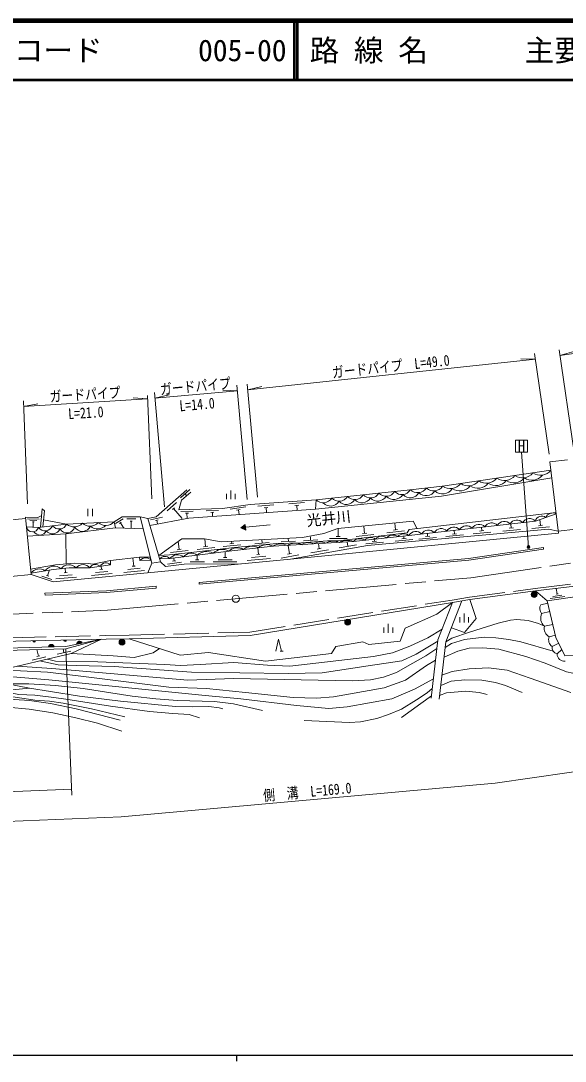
# Model space of a CAD drawing. Units: millimetres, scale not verified. Extents: x 40000 to 680000, y 20000 to 380000.
# Drawn here: x 131551 to 223591, y 204000 to 380000 of the extents above; entities that cross this region are included whole.
import ezdxf
from ezdxf.enums import TextEntityAlignment as Align

# ---------------------------------------------------------------- set-up
doc = ezdxf.new("R2010")
doc.units = ezdxf.units.MM
doc.header["$LTSCALE"] = 1000
doc.linetypes.add('CHAIN', pattern=[18.5, 12, -1.5, 3.5, -1.5])
doc.linetypes.add('DASHED', pattern=[7.5, 6, -1.5])
for name, color, linetype, lineweight in [('M-BGD', 7, 'Continuous', 13), ('M-BMK', 2, 'CHAIN', 13), ('M-BMK-SRVR', 3, 'Continuous', 13), ('M-STR-HTXT', 7, 'Continuous', 13), ('M-STR-STRC', 7, 'Continuous', 13), ('M-TTL', 2, 'Continuous', 140), ('M-TTL-BAND', 7, 'Continuous', 25), ('M-TTL-LINE', 7, 'Continuous', 50)]:
    doc.layers.add(name, color=color, linetype=linetype, lineweight=lineweight)
doc.layers.add('M-BMK-HTXT', color=7, linetype='Continuous')
doc.layers.add('M-TTL-TXT', color=7, linetype='Continuous')
doc.styles.add('ＭＳ ゴシック', font='')
doc.styles.get('ＭＳ ゴシック').set_extended_font_data('MS Gothic')

msp = doc.modelspace()

# ---------------------------------------------------------------- hatches: boundary and pattern name
at = {"layer": 'M-BGD'}
for points in [[(169472, 294812), (168726, 294235), (169571, 293817)], [(217845, 282943, -0.41421), (218345, 283443, -0.41421), (218845, 282943, -1)], [(186312, 278279, -0.41421), (186812, 278779, -0.41421), (187312, 278279, -1)], [(133995, 275130, -0.4608), (133800, 274890, -0.4608), (133594, 275121)], [(139234, 275242, -0.4608), (139038, 275003, -0.4608), (138832, 275234)], [(140974, 274536, -0.82183), (141945, 274729)], [(148165, 274882, -0.41421), (148665, 275382, -0.41421), (149165, 274882, -1)], [(136227, 274091, -0.82183), (137217, 274119)]]:
    msp.add_hatch(color=256, dxfattribs=at).paths.add_polyline_path(points)
at = {"layer": 'M-STR-HTXT'}
msp.add_hatch(color=256, dxfattribs=at).paths.add_polyline_path([(217609, 291103, -1), (217169, 290864, -0.41421), (217269, 291203, -0.41421)])

# ---------------------------------------------------------------- linework, layer by layer
at = {"layer": 'M-BGD', "linetype": 'DASHED'}
for p, q in [((223983, 305741), (221005, 305379)), ((129420, 295508), (132367, 295798)), ((153013, 295824), (151757, 296071)), ((225406, 294026), (222428, 293664)), ((153725, 288246), (155181, 288463)), ((129841, 285990), (133300, 286317))]:
    msp.add_line(p, q, dxfattribs=at)
at = {"layer": 'M-BGD'}
for p, q in [((222468, 293336), (221005, 305379)), ((160107, 300686), (158529, 299301)), ((159318, 299994), (159590, 299684)), ((166312, 299052), (166312, 299952)), ((167062, 299052), (167062, 300552)), ((167812, 299052), (167812, 299952)), ((157848, 298504), (156270, 297118)), ((157540, 297634), (157172, 297311)), ((157356, 297473), (158840, 295782)), ((169623, 297765), (166950, 297382)), ((174335, 298103), (171642, 297905)), ((173329, 297668), (172700, 297622)), ((173015, 297645), (173076, 296802)), ((179539, 298485), (176846, 298287)), ((178533, 298050), (177904, 298004)), ((178219, 298027), (178281, 297173)), ((133300, 286317), (132345, 296020)), ((134673, 295718), (132674, 295771)), ((135188, 297430), (134900, 294332)), ((135188, 297430), (135544, 297119)), ((135544, 297119), (135289, 294380)), ((142878, 297422), (142878, 296222)), ((143678, 297422), (143678, 296222)), ((148836, 295768), (147565, 294971)), ((150978, 295722), (149478, 295742)), ((155515, 296006), (153454, 295604)), ((160679, 297039), (158580, 296971)), ((159884, 296713), (159394, 296697)), ((159639, 296705), (159668, 295818)), ((164984, 297178), (162886, 297110)), ((164190, 296852), (163700, 296836)), ((163945, 296844), (163967, 296154)), ((168641, 297321), (168017, 297232)), ((168329, 297277), (168444, 296473)), ((134267, 295489), (133067, 295521)), ((133801, 295261), (133521, 295269)), ((133661, 295265), (133636, 294326)), ((147310, 295236), (147533, 294210)), ((148540, 295158), (148243, 294972)), ((148392, 295065), (148959, 294160)), ((150398, 295370), (150048, 295374)), ((150223, 295372), (150206, 294117)), ((154782, 295557), (154301, 295463)), ((154542, 295510), (154663, 294890)), ((168726, 294235), (169472, 294812)), ((168726, 294235), (169571, 293817)), ((169571, 293817), (169472, 294812)), ((169522, 294314), (173701, 294732)), ((185217, 292776), (185217, 294094)), ((189679, 293291), (189539, 294517)), ((194557, 293848), (195253, 293927)), ((194905, 293888), (194774, 295030)), ((209476, 293720), (209421, 294330)), ((213022, 293681), (216010, 293954)), ((214135, 294144), (214832, 294208)), ((214483, 294176), (214418, 294896)), ((217949, 294130), (220936, 294403)), ((219061, 294593), (219758, 294657)), ((219410, 294625), (219318, 295633)), ((139246, 288112), (139184, 293231)), ((162798, 291079), (162653, 292359)), ((172340, 291630), (172286, 292227)), ((176790, 291921), (176770, 292483)), ((179356, 292026), (181748, 292221)), ((180552, 292123), (180503, 292721)), ((183717, 292416), (186717, 292416)), ((184867, 292776), (185567, 292776)), ((188230, 292763), (191210, 293103)), ((189331, 293251), (190027, 293330)), ((191327, 291945), (191294, 292300)), ((193455, 293360), (196436, 293700)), ((194870, 291967), (197858, 292239)), ((195988, 292370), (196685, 292433)), ((196337, 292402), (196296, 292849)), ((198866, 292331), (201854, 292603)), ((199984, 292734), (200681, 292798)), ((200333, 292766), (200284, 293297)), ((203420, 292746), (206408, 293018)), ((204538, 293149), (205235, 293213)), ((204887, 293181), (204829, 293811)), ((208015, 293225), (211003, 293497)), ((209128, 293688), (209825, 293751)), ((157988, 290522), (158683, 290603)), ((158335, 290562), (158173, 291947)), ((161348, 290552), (164329, 290890)), ((162450, 291039), (163146, 291118)), ((165764, 291073), (168749, 291372)), ((166873, 291546), (167569, 291615)), ((167221, 291581), (167184, 291948)), ((171145, 291522), (173535, 291738)), ((171712, 289761), (171609, 290837)), ((175590, 291880), (177989, 291963)), ((176996, 289813), (176739, 291259)), ((180612, 289997), (183566, 290522)), ((181666, 290641), (182355, 290764)), ((182010, 290703), (181860, 291551)), ((185377, 290843), (188331, 291367)), ((186854, 291105), (186722, 291849)), ((189860, 291510), (192848, 291783)), ((190978, 291913), (191675, 291977)), ((219902, 290909), (219946, 290612)), ((150633, 287739), (150500, 289124)), ((156887, 290030), (159867, 290379)), ((157208, 288564), (157763, 288640)), ((157485, 288602), (157414, 289120)), ((161101, 288825), (161661, 288826)), ((161381, 288825), (161380, 289584)), ((164899, 288828), (167299, 288829)), ((165818, 289188), (166378, 289189)), ((166098, 289188), (166098, 290211)), ((169807, 288674), (173789, 289056)), ((170561, 289198), (172950, 289428)), ((171434, 289734), (171991, 289788)), ((175598, 289108), (178551, 289632)), ((176651, 289752), (177341, 289874)), ((136068, 286094), (136400, 287095)), ((139117, 286635), (139045, 287380)), ((144930, 287192), (145418, 287239)), ((145174, 287215), (145123, 287739)), ((148976, 286676), (152461, 287010)), ((149630, 287191), (151721, 287391)), ((150389, 287716), (150876, 287762)), ((156345, 288083), (158723, 288408)), ((160181, 288465), (162581, 288466)), ((164099, 288467), (168099, 288470)), ((135110, 286064), (136818, 285497)), ((135869, 286160), (136267, 286028)), ((137460, 285572), (140944, 285906)), ((138114, 286086), (140205, 286287)), ((138873, 286611), (139360, 286658)), ((143518, 286153), (147002, 286487)), ((144171, 286667), (146262, 286868)), ((154434, 284338), (154460, 284039)), ((161717, 284689), (161690, 284987)), ((222225, 283041), (222089, 283991)), ((135637, 283159), (135650, 282859)), ((221073, 282270), (223547, 282625)), ((221525, 282638), (223010, 282851)), ((222052, 283017), (222398, 283066)), ((219451, 281223), (220630, 281506)), ((219600, 279745), (220973, 280075)), ((205765, 278221), (205765, 279121)), ((206515, 278221), (206515, 279721)), ((207265, 278221), (207265, 279121)), ((192923, 276464), (192923, 277364)), ((193673, 276464), (193673, 277964)), ((194423, 276464), (194423, 277364)), ((220096, 277566), (221495, 277902)), ((133995, 275130), (133594, 275121)), ((139234, 275242), (138832, 275234)), ((140974, 274536), (141945, 274729)), ((220889, 275790), (221941, 276043)), ((221366, 274164), (222498, 274722)), ((134520, 272521), (134257, 273636)), ((136227, 274091), (137217, 274119)), ((137682, 272835), (140018, 273387)), ((138850, 273111), (138697, 273760)), ((175394, 273389), (175894, 273389)), ((222250, 272898), (223033, 273636)), ((133449, 271837), (135785, 272388)), ((134248, 272457), (134793, 272585))]:
    msp.add_line(p, q, dxfattribs=at)
for points in [[(221177, 303962), (202869, 301253), (197409, 300661), (181467, 298987), (181365, 297392)], [(221331, 302690), (202690, 299609), (181365, 297392), (159931, 295867), (153360, 294648)], [(168641, 288110), (159154, 288104), (156011, 287674), (155181, 288463), (153013, 295824), (154427, 296099), (159596, 300637)], [(160270, 300265), (158697, 298923), (158261, 297261), (165654, 297500), (170340, 298171), (181467, 298987)], [(68028, 270110), (90748, 274053), (92391, 274235), (145958, 275387), (149885, 275459), (170357, 276002), (204567, 281615), (207480, 282095), (218594, 283577), (238596, 285946), (287915, 294358), (292197, 294003), (327805, 297400)], [(132345, 296020), (134430, 295965), (135085, 296322)], [(153046, 286614), (153725, 288246), (151757, 296071), (148709, 296113), (147310, 295236), (139291, 294874), (135400, 295574)], [(222045, 296817), (197238, 293918), (196884, 293389), (185217, 292056), (183407, 292055), (179033, 291698), (174841, 291554), (167696, 290910), (161324, 290187), (156672, 289643), (154860, 289552), (158762, 292373), (162624, 292364), (165398, 291848), (179178, 292617), (182808, 293242), (185177, 294090), (197896, 295335), (198566, 294074)], [(222071, 296604), (218552, 295363), (197177, 292945), (187782, 291914), (183081, 291624), (179047, 291381), (174196, 291124), (166722, 290294), (161393, 289586), (156722, 289039), (155036, 288955)], [(139291, 294874), (134542, 294288), (132508, 294373)], [(132660, 292820), (139184, 293231), (147533, 294210), (152266, 294045)], [(177153, 288927), (190181, 291238), (220773, 294026), (222428, 293664)], [(133300, 286317), (137032, 285078), (177153, 288927), (222468, 293336)], [(161690, 284987), (207255, 289066), (219902, 290909)], [(161717, 284689), (207290, 288768), (219946, 290612)], [(133208, 287253), (137397, 287960), (140704, 288231), (142966, 288210), (143744, 288080), (146700, 288686), (151632, 289255), (153473, 289247)], [(146700, 288686), (146692, 287977), (143226, 287452), (139706, 287439), (136994, 287195), (133276, 286567)], [(153601, 288738), (151682, 288690), (151632, 289255)], [(238575, 285944), (237860, 279379), (237501, 276741), (236851, 274107), (228240, 272693), (223558, 272571), (222031, 275669), (220537, 281890), (218594, 283577)], [(220537, 281890), (236137, 284127), (237075, 285766)], [(135637, 283159), (146010, 283584), (154434, 284338)], [(135650, 282859), (146030, 283284), (154460, 284039)], [(149885, 275459), (158496, 272662), (163262, 273140), (172920, 271685), (184078, 272944), (184833, 274169), (189405, 274937), (190373, 274496), (195684, 275082), (196540, 277252), (201913, 279597), (204567, 281615)], [(204567, 281615), (202077, 275276), (200922, 265398)], [(206139, 281874), (203415, 274941), (202280, 265239)], [(204357, 277338), (206566, 276531), (208552, 278893), (207480, 282095)], [(203415, 274941), (204447, 275547), (207404, 276552), (212269, 278127), (214337, 278606), (215416, 278705), (217347, 278575), (219093, 278037), (220096, 277566)], [(202777, 277057), (200360, 275631), (197349, 274194), (194417, 273097), (191156, 272450), (177015, 270832), (173261, 270991), (167591, 271437), (161896, 271085), (158567, 270959), (155896, 271101), (144547, 271568), (137391, 271685), (136040, 272017)], [(94397, 273665), (100528, 273101), (139137, 274172), (145175, 275370)], [(94397, 273665), (100052, 272688), (139182, 273773), (145175, 275370)], [(100052, 272688), (106638, 269217), (127098, 269907), (140069, 272967), (145175, 275370)], [(134713, 271703), (137876, 271057), (141037, 270953), (147339, 270755), (160431, 269820), (176738, 269573), (182526, 269711), (190273, 270860), (195959, 271701), (198368, 272828), (202054, 275075)], [(174644, 273389), (175144, 275389), (175644, 273389)], [(221570, 273365), (216078, 274955), (214069, 275333), (211844, 275639), (209872, 275759), (206550, 275311), (204363, 274648), (203305, 273999)], [(201909, 273836), (200045, 272590), (196550, 270577), (195098, 269772), (192875, 268985), (190695, 268499), (187555, 268370), (167521, 268726), (159795, 268483), (136774, 270421), (130939, 270813)], [(140069, 272967), (147147, 272551), (150729, 272306), (153926, 273070), (155003, 273797)], [(203113, 272357), (205459, 273377), (207335, 273864), (209644, 273955), (212387, 273717), (216949, 272473), (220198, 271347), (223809, 269892), (225945, 269413), (229688, 269447), (230891, 269890), (232319, 271107), (233191, 272302)], [(127910, 270098), (131525, 270059), (136063, 269786), (141267, 269206), (156581, 267282), (162929, 267049), (169555, 266386), (177614, 265529), (181518, 265389), (184396, 265665), (192995, 267146), (196577, 268483), (200156, 270935), (201676, 271842)], [(99836, 270952), (107021, 267720), (127140, 268231), (133035, 267112), (107049, 264607), (99604, 269097)], [(123901, 269799), (128152, 269184), (136279, 268542), (162702, 265837), (168771, 265285), (178173, 264172), (183649, 263675), (186756, 263966), (194280, 265327), (198128, 266947), (201305, 268672)], [(202758, 269325), (204458, 269936), (207367, 270399), (210615, 270524), (213793, 270172), (217698, 268815), (224521, 266375)], [(129128, 267854), (132883, 267850), (137392, 267554), (142119, 267053), (150363, 265776), (154361, 265301), (158054, 265037), (164306, 264865), (167485, 264475), (172403, 263304)], [(216340, 266395), (213516, 267554), (211830, 268077), (209507, 268464), (206618, 268521), (204325, 268296), (202552, 267565)], [(121730, 266022), (122584, 265636), (127056, 265911), (129412, 265774), (132135, 265382), (133919, 265092), (136414, 264925), (138697, 264580), (143491, 263635), (149161, 262281)], [(128052, 266631), (131190, 266026), (133943, 265912), (137140, 265514), (139167, 265216), (146715, 264056), (153322, 263142), (157274, 262798), (160006, 262642), (161738, 262059)], [(133035, 267112), (136585, 266567), (141458, 265757), (148399, 264906), (157695, 264026), (160633, 263944), (163325, 263993), (165070, 263758), (165689, 263596)], [(201113, 267032), (200241, 266329), (198465, 265149), (195902, 263572), (193694, 262646), (191762, 261964), (188987, 261404), (187150, 261322), (179466, 261622)], [(195921, 262130), (199190, 264499), (200968, 265795)], [(202356, 265884), (203545, 266316), (206815, 266601), (209021, 266352), (210382, 266024)], [(69982, 258794), (70769, 259005), (73641, 258711), (78622, 257917), (81750, 257849), (86968, 258330), (90216, 259083), (91612, 259293), (97075, 260846), (101948, 262433), (106792, 263512), (109892, 264021), (112908, 264408), (119744, 265191), (123435, 265352), (128700, 265318), (133044, 265039), (136595, 264528), (140910, 263598), (148345, 261697)], [(148641, 259812), (144510, 261187), (140859, 262077), (136975, 262908), (132953, 263545), (129293, 263862), (123401, 263861), (109754, 262850), (107100, 262481), (104207, 261825), (100730, 260916), (97699, 259992), (90896, 257699), (89910, 257483), (88248, 257333), (74499, 257649), (70211, 257465)]]:
    msp.add_lwpolyline(points, dxfattribs=at)
at = {"layer": 'M-BGD', "linetype": 'DASHED'}
for points in [[(170300, 276600), (204503, 282010), (207421, 282491), (218544, 283974), (238528, 286341), (238575, 285944)], [(90664, 274647), (92351, 274834), (145946, 275987), (149872, 276059), (170300, 276600)]]:
    msp.add_lwpolyline(points, dxfattribs=at)
at = {"layer": 'M-BGD'}
for centre in [(218345, 282943), (186812, 278279), (148665, 274882)]:
    msp.add_circle(centre, 500, dxfattribs=at)
for centre, radius, start, end in [((213304, 304479), 2269, 235.58949, 321.24772), ((216355, 304931), 2269, 235.58949, 321.24772), ((217969, 304559), 2269, 235.58949, 321.24772), ((219406, 305382), 2269, 235.58949, 321.24772), ((201373, 302316), 1835, 227.76727, 324.61531), ((204151, 303125), 2269, 235.58949, 321.24772), ((205766, 302752), 2269, 235.58949, 321.24772), ((207202, 303576), 2269, 235.58949, 321.24772), ((208817, 303204), 2269, 235.58949, 321.24772), ((210253, 304028), 2269, 235.58949, 321.24772), ((211868, 303656), 2269, 235.58949, 321.24772), ((214918, 304107), 2269, 235.58949, 321.24772), ((182693, 300107), 1660, 222.41049, 329.57216), ((185350, 300386), 1660, 222.41049, 329.57216), ((188007, 300665), 1660, 222.41049, 329.57216), ((189232, 300124), 1660, 222.41049, 329.57216), ((190664, 300944), 1660, 222.41049, 329.57216), ((191889, 300403), 1660, 222.41049, 329.57216), ((193321, 301222), 1660, 222.41049, 329.57216), ((194618, 300869), 1841, 225.22354, 326.39388), ((195978, 301501), 1660, 222.41049, 329.57216), ((197373, 300980), 1664, 222.7573, 331.84188), ((198643, 302020), 1835, 227.76727, 324.61531), ((200091, 301399), 1736, 223.91149, 328.47108), ((202878, 301799), 1849, 225.00938, 330.21656), ((183918, 299567), 1660, 222.41049, 329.57216), ((186575, 299845), 1660, 222.41049, 329.57216), ((217573, 294452), 1338, 42.95373, 149.95421), ((219621, 295135), 1093, 50.87972, 167.97431), ((221495, 295433), 1306, 63.825, 155.02901), ((133535, 294589), 1050, 191.83988, 343.34981), ((135646, 295108), 1376, 216.62461, 337.45839), ((136911, 294624), 1407, 218.77507, 335.30792), ((138020, 295402), 1376, 216.62461, 337.45839), ((139353, 294686), 1333, 209.1663, 347.1059), ((140566, 296297), 1910, 228.13213, 317.03892), ((141958, 295134), 1503, 209.7142, 335.45685), ((143239, 296418), 1910, 228.13213, 317.03892), ((144558, 295892), 1853, 228.28589, 316.97121), ((145912, 296538), 1910, 228.13213, 317.03892), ((202610, 292759), 1338, 42.95373, 149.95421), ((204748, 293001), 1338, 42.95373, 149.95421), ((206885, 293243), 1338, 42.95373, 149.95421), ((209023, 293484), 1338, 42.95373, 149.95421), ((211160, 293726), 1338, 42.95373, 149.95421), ((213298, 293968), 1338, 42.95373, 149.95421), ((215436, 294210), 1338, 42.95373, 149.95421), ((134754, 294136), 1131, 210.25367, 339.64116), ((188831, 291016), 1382, 53.09886, 139.42731), ((190710, 291222), 1382, 53.09886, 139.42731), ((192589, 291428), 1382, 53.09886, 139.42731), ((194468, 291634), 1382, 53.09886, 139.42731), ((196347, 291840), 1382, 53.09886, 139.42731), ((198335, 292275), 1338, 42.95373, 149.95421), ((200473, 292517), 1338, 42.95373, 149.95421), ((165645, 288297), 2276, 61.38053, 133.75306), ((168174, 288628), 2210, 61.62649, 131.05608), ((170663, 288904), 2210, 61.62649, 131.05608), ((173152, 289181), 2210, 61.62649, 131.05608), ((175530, 288956), 2543, 64.56157, 121.46712), ((177949, 289084), 2543, 64.56157, 121.46712), ((180152, 289786), 1943, 62.01661, 124.90007), ((182169, 289908), 1943, 62.01661, 124.90007), ((184413, 289159), 2802, 68.68181, 118.37372), ((186763, 289304), 2802, 68.68181, 118.37372), ((152662, 287872), 1278, 42.69145, 140.13813), ((155914, 288296), 1098, 42.62539, 143.08354), ((158030, 287979), 1684, 52.37843, 140.96897), ((160366, 288252), 1684, 52.37843, 140.96897), ((162967, 287942), 2276, 61.38053, 133.75306), ((134685, 285489), 1775, 56.59149, 142.58571), ((137165, 285916), 1835, 49.78298, 144.93165), ((139682, 286332), 1657, 42.16097, 143.49771), ((142071, 286569), 1454, 37.43447, 142.99213), ((144181, 286994), 1060, 42.81858, 154.38299), ((145914, 287256), 1060, 42.81858, 154.38299), ((220624, 280595), 1331, 151.82297, 219.66782), ((221387, 279006), 1934, 157.51541, 228.10607), ((221621, 277182), 1572, 165.88538, 242.27356), ((133795, 275094), 203, 172.26976, 10.19315), ((139034, 275206), 203, 172.26976, 10.19315), ((141479, 274537), 505, 22.39173, 180.04992), ((222177, 275285), 1383, 158.58958, 234.1249), ((136724, 274007), 505, 12.76001, 170.4182), ((222531, 274036), 1172, 173.69327, 256.1531), ((223384, 272813), 1137, 175.72054, 280.46463)]:
    msp.add_arc(centre, radius, start, end, dxfattribs=at)
at = {"layer": 'M-BMK'}
msp.add_lwpolyline([(103167, 278527), (146225, 280290), (207640, 285787), (290369, 297840), (394429, 308637)], dxfattribs=at)
at = {"layer": 'M-BMK-SRVR'}
msp.add_circle((167906, 282231), 600, dxfattribs=at)
at = {"layer": 'M-STR-HTXT'}
for p, q in [((222714, 323353), (278129, 331426)), ((225098, 306995), (222570, 324343)), ((222714, 323353), (225071, 324042)), ((169929, 317552), (218556, 322747)), ((218556, 322747), (216103, 322829)), ((220892, 306716), (218412, 323737)), ((155871, 297791), (154139, 317142)), ((154228, 316146), (168172, 317394)), ((168172, 317394), (165720, 317518)), ((169815, 299039), (168083, 318390)), ((171550, 299438), (169840, 318548)), ((169929, 317552), (172310, 318150)), ((132698, 298272), (131983, 315737)), ((132024, 314738), (152988, 316035)), ((132024, 314738), (134429, 315229)), ((152988, 316035), (150541, 316226)), ((153681, 299131), (152965, 316596)), ((154228, 316146), (156619, 316703)), ((217389, 290984), (216214, 307052)), ((139182, 273773), (140196, 249017)), ((95193, 248175), (140155, 250016))]:
    msp.add_line(p, q, dxfattribs=at)
msp.add_lwpolyline([(104292, 243543), (148503, 245354), (211726, 251013), (243021, 255572)], dxfattribs=at)
msp.add_circle((217389, 290984), 250, dxfattribs=at)
at = {"layer": 'M-STR-STRC'}
msp.add_lwpolyline([(215214, 307052), (217214, 307052), (217214, 309052), (215214, 309052)], close=True, dxfattribs=at)
at = {"layer": 'M-TTL'}
msp.add_line((680000, 380000), (40000, 380000), dxfattribs=at)
at = {"layer": 'M-TTL-BAND'}
for p, q in [((40000, 205000), (579000, 205000)), ((168000, 205000), (168000, 204000))]:
    msp.add_line(p, q, dxfattribs=at)
at = {"layer": 'M-TTL-LINE'}
for p, q in [((177750, 380000), (177750, 370000)), ((178250, 380000), (178250, 370000)), ((40000, 370000), (680000, 370000))]:
    msp.add_line(p, q, dxfattribs=at)

# ---------------------------------------------------------------- texts
at = {"layer": 'M-BMK-HTXT', "style": 'ＭＳ ゴシック'}
msp.add_text('光井川', height=1833, rotation=6, dxfattribs=at).set_placement((180024, 293968), align=Align.BOTTOM_LEFT)
at = {"layer": 'M-STR-HTXT', "style": 'ＭＳ ゴシック', "width": 0.8}
for s, rotation, p in [('ガードパイプ\u3000L=49.0', 6.099, (194248, 320098)), ('ガードパイプ', 5.115, (161204, 316719)), ('ガードパイプ', 3.542, (142509, 315335)), ('L=14.0', 5.115, (161480, 313642)), ('L=21.0', 3.542, (142636, 312233)), ('側\u3000溝\u3000L=169.0', 5.115, (180119, 248132))]:
    msp.add_text(s, height=1833, rotation=rotation, dxfattribs=at).set_placement(p, align=Align.BOTTOM_CENTER)
at = {"layer": 'M-STR-STRC', "style": 'ＭＳ ゴシック'}
msp.add_text('H', height=1833, dxfattribs=at).set_placement((216214, 308052), align=Align.MIDDLE_CENTER)
at = {"layer": 'M-TTL-TXT', "style": 'ＭＳ ゴシック'}
for s, p in [('図面コード', (120380, 375000)), ('005-00', (161521, 375000)), ('路 線 名', (180380, 375000)), ('主要地方道\u3000光柳井線', (216734, 375000))]:
    msp.add_text(s, height=3666, dxfattribs=at).set_placement(p, align=Align.MIDDLE_LEFT)

doc.saveas('drawing.dxf')
